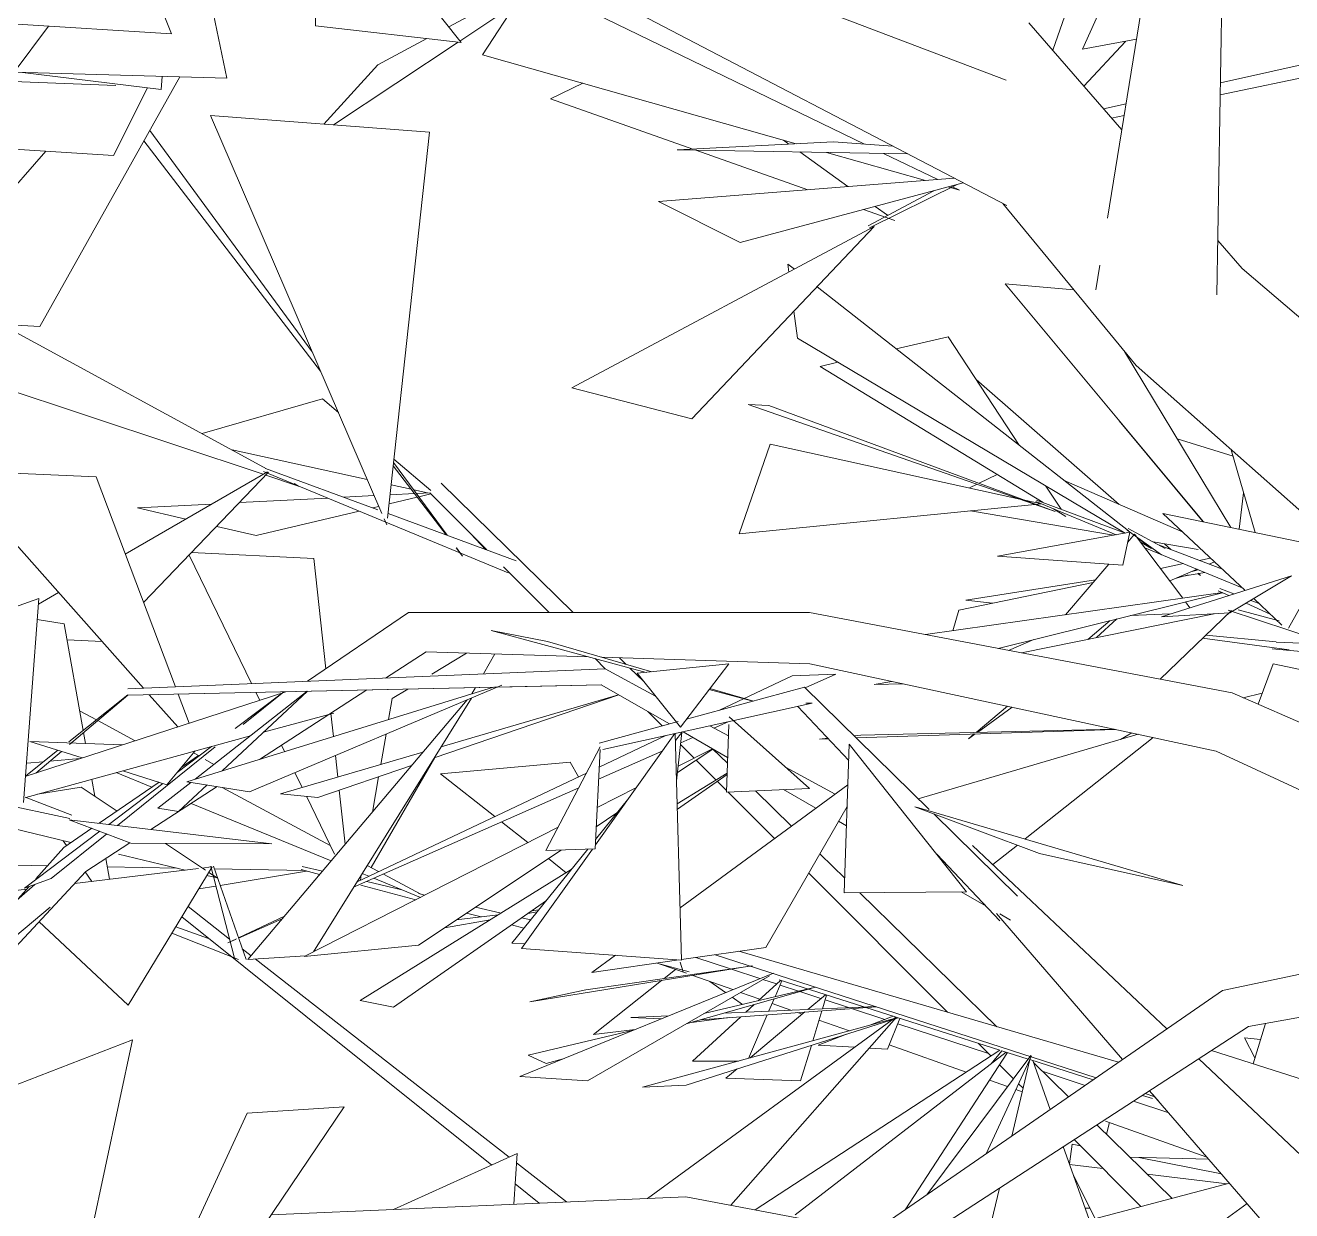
# Model space of a CAD drawing. Header units: millimetres. Extents: x 78096 to 288885, y -20632 to 149556.
# Drawn here: x 249421.2 to 249754.8, y 92525.2 to 92837.4 of the extents above; entities that cross this region are included whole.
import ezdxf

# ---------------------------------------------------------------- set-up
doc = ezdxf.new("R2010")
doc.units = ezdxf.units.MM
doc.layers.add('G-IMPT', color=8, linetype='Continuous', lineweight=9)
doc.layers.add('L-PLNT', color=71, linetype='Continuous', lineweight=9)

# ---------------------------------------------------------------- blocks, each defined once
blk = doc.blocks.new('ZZ-V - Tree Broadleaf 2 - 3dtree rotund SIMPLU-4826084-TOMH A-A')
at = {"layer": 'G-IMPT'}
for p, q in [((24003.22, 92831.1), (24011.98, 92850.64)), ((24003.22, 92831.1), (24017.45, 92833.69)), ((23925.62, 92774.51), (23925.9, 92772.36)), ((23925.62, 92774.51), (23927.36, 92773.15)), ((23933.32, 92768.48), (24015.34, 92704.28)), ((23982.89, 92769.33), (24000.95, 92767.7)), ((23982.89, 92769.33), (24035.15, 92706.59)), ((23927.22, 92762.06), (23928.14, 92754.98)), ((23928.14, 92754.98), (24014.49, 92703.65)), ((23954.14, 92752.19), (23967.82, 92755.36)), ((23986.56, 92726.8), (23967.82, 92755.36)), ((24014.31, 92751.46), (24042.29, 92705.1)), ((23934.18, 92747.55), (23938.82, 92748.63)), ((23934.18, 92747.55), (23992.88, 92711.7)), ((24012.92, 92711.19), (23975.2, 92744.11)), ((23920.64, 92737.24), (23915.2, 92737.55)), ((23996.05, 92709.38), (23915.2, 92737.55)), ((23920.64, 92737.24), (23996.05, 92709.38)), ((24035.02, 92706.62), (24012.91, 92733.21)), ((24042.9, 92723.93), (24028.18, 92728.48)), ((23920.96, 92727.09), (23912.79, 92703.47)), ((23920.96, 92727.09), (23986.76, 92712.62)), ((24048.68, 92703.78), (24042.43, 92725.56)), ((23980.77, 92719.1), (23976.02, 92716.78)), ((23998.44, 92717.5), (24029.71, 92703.87)), ((23975.51, 92716.54), (23973.47, 92715.54)), ((23997.64, 92709.93), (23993.62, 92716.05)), ((24045.66, 92714.3), (24044.48, 92704.65)), ((23912.79, 92703.47), (23992.48, 92711.33)), ((23988.07, 92712.33), (23992.35, 92711.39)), ((23990.99, 92711.95), (24012.07, 92703.21)), ((23991.16, 92712.35), (24014.46, 92703.64)), ((23973.75, 92709.48), (24011.39, 92703.09)), ((23995.62, 92710.03), (23998.87, 92708.05)), ((24024.43, 92708.82), (24069.19, 92699.51)), ((24024.43, 92708.82), (24046.06, 92688.54)), ((24015.04, 92704.42), (24024.04, 92697.93)), ((24015.29, 92704.83), (24025.05, 92699.61)), ((23980.83, 92697.54), (24015.72, 92703.87)), ((24013.82, 92695.22), (24015.72, 92703.87)), ((24015.15, 92701.28), (24016.97, 92703.41)), ((24029.64, 92686.5), (24016.97, 92703.41)), ((24017.73, 92702.41), (24021.37, 92699.56)), ((24018.65, 92701.17), (24021.37, 92699.56)), ((24021.87, 92701.31), (24033.69, 92699.3)), ((24026.53, 92699.32), (24024.82, 92700.81)), ((23980.83, 92697.54), (24013.82, 92695.22)), ((24019.7, 92699.77), (24045.27, 92689.28)), ((24023.28, 92700.56), (24040.08, 92694.15)), ((24069.19, 92699.51), (24057.48, 92678.64)), ((23998.75, 92682.14), (24010.17, 92695.48)), ((24023.76, 92694.35), (24029.85, 92695.61)), ((24026.24, 92691.04), (24033.44, 92694.13)), ((24031.8, 92693.43), (24033.69, 92693.99)), ((24034, 92696.47), (24036.95, 92697.08)), ((24036.58, 92695.48), (24038, 92696.1)), ((23970.7, 92683.35), (24006.06, 92690.68)), ((23972.51, 92686.01), (24006.62, 92691.33)), ((24058.32, 92692.4), (24024.05, 92681.63)), ((24028.01, 92691.8), (24031.04, 92692.66)), ((24028.82, 92692.15), (24035.47, 92693.3)), ((24034.32, 92692.51), (24033.69, 92693.06)), ((24033.69, 92692.91), (24034.32, 92692.51)), ((24058.32, 92692.4), (24042.06, 92682.63)), ((23961.89, 92676.94), (24040.07, 92687.98)), ((23981.05, 92673.29), (24040.14, 92687.94)), ((24039, 92688.45), (24041.79, 92687.2)), ((24039.38, 92689.04), (24043.1, 92687.62)), ((23972.51, 92686.01), (23979.5, 92685.17)), ((24031.53, 92683.98), (24030.37, 92685.52)), ((24046.31, 92685.18), (24052.7, 92682.31)), ((24047.54, 92685.92), (24049.77, 92685.07)), ((24048.34, 92686.4), (24055.78, 92679.43)), ((23970.7, 92683.35), (23969.07, 92677.95)), ((24037.96, 92682.4), (23987.2, 92672.12)), ((24006.96, 92676.12), (24012.26, 92681.03)), ((24015.91, 92681.93), (24026.33, 92682.35)), ((24023.7, 92665.17), (24042.5, 92683.3)), ((24042.06, 92682.63), (24024.05, 92681.63)), ((24041.61, 92683.36), (24073.32, 92672.92)), ((24044.21, 92683.4), (24055.06, 92680.58)), ((23847.49, 92677.98), (23862.35, 92675.06)), ((23847.49, 92677.98), (23888.29, 92666.97)), ((24004.6, 92675.64), (24010.55, 92680.6)), ((23862.35, 92675.06), (23889.83, 92667.13)), ((23983.79, 92672.77), (23990.38, 92675.6)), ((24034.88, 92675.94), (24057.63, 92672.89)), ((24035.71, 92676.75), (24054.26, 92674.98)), ((24054.26, 92674.95), (24060.8, 92674.68)), ((24053.2, 92673.16), (24077.7, 92670.95)), ((23877.53, 92667.92), (23751.75, 92662.64)), ((23877.53, 92667.92), (23890.74, 92660.71)), ((23910.11, 92669.25), (23885.93, 92666.72)), ((23910.11, 92669.25), (23897.31, 92652.51)), ((24049.47, 92658.6), (24053.44, 92669.22)), ((24053.44, 92669.22), (24131, 92652.93)), ((23897.31, 92652.51), (23885.93, 92666.72)), ((23952.99, 92664.58), (23948.37, 92663.77)), ((23736.22, 92648.7), (23751.79, 92661.04)), ((23736.44, 92647.99), (23751.79, 92661)), ((23876.51, 92663.73), (23751.79, 92660.95)), ((23848.57, 92663.09), (23751.79, 92660.95)), ((23876.51, 92663.73), (23751.8, 92660.95)), ((23767.31, 92638.17), (23848.08, 92663.08)), ((23769.48, 92638.84), (23799.05, 92661.99)), ((23799.07, 92661.99), (23776.64, 92641.05)), ((23780.05, 92652.15), (23792.85, 92661.85)), ((23782.15, 92653.24), (23792.88, 92661.86)), ((23783.86, 92635.54), (23850.27, 92663.59)), ((23881.09, 92661.05), (23832.48, 92644.48)), ((23834.28, 92647.37), (23881.03, 92661.08)), ((23876.47, 92663.71), (23849.11, 92663.1)), ((23876.47, 92663.71), (23894.42, 92653.39)), ((23929.99, 92663.1), (23898.91, 92654.61)), ((23904.93, 92662.48), (23916.39, 92659.38)), ((23905.11, 92662.72), (23916.54, 92659.42)), ((23929.99, 92663.1), (23962.83, 92630.89)), ((23956, 92663.94), (23948.37, 92663.77)), ((24050.57, 92661.54), (24045.59, 92660.29)), ((23841.13, 92659.73), (23783.39, 92591.36)), ((23800.69, 92593.4), (23842.27, 92660.21)), ((23932.06, 92658.83), (23876.93, 92646.66)), ((23928.23, 92657.99), (23941.66, 92643.75)), ((23930.34, 92658.83), (23932.06, 92658.83)), ((23975.25, 92651.17), (23983.49, 92658.04)), ((23984.7, 92657.79), (23975.56, 92651.18)), ((23896.77, 92654.03), (23875.97, 92648.35)), ((23931.29, 92636.42), (23910.15, 92655.28)), ((23874.93, 92621.51), (23895.9, 92650.85)), ((23897.63, 92591.17), (23895.97, 92650.86)), ((23896.02, 92649.07), (23897.71, 92651.16)), ((23896.32, 92638.42), (23897.71, 92651.16)), ((23898.02, 92651.31), (23909.77, 92644.56)), ((23905.1, 92652.88), (23909.97, 92650.22)), ((23910.08, 92653.27), (23909.44, 92635.45)), ((23943.62, 92649.72), (24011.85, 92651.96)), ((24011.54, 92652.03), (23944.88, 92650.45)), ((23959.95, 92633.71), (24017.86, 92650.67)), ((23974.98, 92650.75), (23973.24, 92649.49)), ((23973.24, 92649.49), (23974.74, 92650.75)), ((24013.26, 92649.33), (24016.21, 92651.03)), ((23749.03, 92626.66), (23774.8, 92647.35)), ((23764.77, 92640.58), (23773.84, 92647.45)), ((23876.21, 92647.33), (23861.91, 92620.02)), ((23933.93, 92649.41), (23936.13, 92649.61)), ((23933.93, 92649.41), (23936.25, 92649.48)), ((23940.47, 92608.9), (23941.81, 92648.07)), ((23972.7, 92609.18), (23941.81, 92648.07)), ((23943.06, 92650.28), (23944.88, 92650.45)), ((23988.15, 92623.09), (24021.84, 92649.82)), ((23724.79, 92639.65), (23733.38, 92646.46)), ((23727.55, 92640.46), (23734.29, 92646.17)), ((23792.03, 92634.98), (23829.51, 92645.97)), ((23874.88, 92620.46), (23876.18, 92646.66)), ((23896.55, 92640.56), (23905.89, 92646.78)), ((23905.79, 92646.85), (23896.73, 92642.24)), ((23826.54, 92642.45), (23801.84, 92634.04)), ((23925.03, 92642), (23938.05, 92634.89)), ((23746.76, 92626.93), (23761.01, 92637.73)), ((23759.69, 92631.17), (23768.4, 92638)), ((23772.65, 92637.32), (23765.12, 92630.3)), ((23767.31, 92638.17), (23783.86, 92635.54)), ((23896.48, 92632.32), (23909.62, 92640.46)), ((23896.52, 92630.96), (23909.61, 92640.09)), ((23941.44, 92637.38), (23897.24, 92604.96)), ((23792.03, 92634.98), (23801.84, 92634.04)), ((23885.76, 92636.66), (23875.42, 92631.4)), ((23931.29, 92636.42), (23909.44, 92635.45)), ((23924.45, 92636.11), (23933, 92631.19)), ((23759.69, 92631.17), (23765.12, 92630.3)), ((23875, 92622.99), (23883.73, 92633.82)), ((23919.82, 92594.54), (23941.25, 92631.65)), ((23991.94, 92619.26), (23959.09, 92631.53)), ((24029.65, 92610.88), (23959.54, 92631.5)), ((23875.17, 92626.33), (23880.61, 92629.95)), ((23939, 92627.75), (23941.08, 92626.55)), ((23964.06, 92629.68), (23986.13, 92608.03)), ((23724.55, 92610.1), (23744.37, 92625.13)), ((23731.59, 92612.66), (23746.23, 92624.42)), ((23865.13, 92626.17), (23798.24, 92592.15)), ((24025.48, 92573.1), (23974.29, 92621.41)), ((23979.65, 92616.35), (23986.08, 92621.45)), ((23828.34, 92595.16), (23865.89, 92620.15)), ((23852.95, 92595.64), (23872.91, 92620.39)), ((23855.47, 92594.28), (23874.16, 92620.44)), ((23874.88, 92620.46), (23861.91, 92620.02)), ((23964.9, 92619.12), (23981.49, 92601.54)), ((23991.94, 92619.26), (24029.65, 92610.88)), ((23813, 92580.6), (23868.59, 92615.04)), ((23731.59, 92612.66), (23724.55, 92610.1)), ((23940.47, 92608.9), (23972.7, 92609.18)), ((23971.3, 92609.16), (23977.85, 92605.4)), ((23821.78, 92578.82), (23862.02, 92606.89)), ((23857.18, 92603.51), (23859.64, 92603.94)), ((23858.15, 92604.19), (23860.03, 92604.42)), ((23835.22, 92599.73), (23847.22, 92601.8)), ((23838.26, 92601.76), (23849.34, 92603.12)), ((24013.8, 92565.03), (23980.59, 92603.43)), ((23981.44, 92603.34), (23984.31, 92601.68)), ((23828.34, 92595.16), (23798.24, 92592.15)), ((23852.95, 92595.64), (23856.35, 92595.51)), ((23855.47, 92594.28), (23897.63, 92591.17)), ((23919.82, 92594.54), (23897.62, 92591.34)), ((23798.55, 92592.31), (23783.39, 92591.36)), ((23880.2, 92592.46), (23874.02, 92587.93)), ((23896.87, 92591.23), (23874.02, 92587.93)), ((24006.83, 92560.21), (23906.48, 92592.62)), ((23912.71, 92593.52), (24012.72, 92564.28)), ((23854.99, 92560.55), (23921.82, 92587.78)), ((23916.01, 92589.65), (23857.63, 92580.17)), ((23872.4, 92583.35), (23916.28, 92589.71)), ((23872.89, 92559.4), (23920.76, 92587.08)), ((23898.84, 92574.4), (23932.94, 92584.07)), ((23932.94, 92584.07), (23903.5, 92577.1)), ((23917.83, 92580.49), (23923.65, 92585.86)), ((23922.25, 92581.54), (23924.07, 92585.73)), ((23923.34, 92585.96), (23945.66, 92578.87)), ((23813, 92580.6), (23821.78, 92578.82)), ((23872.4, 92583.35), (23857.63, 92580.17)), ((23920.63, 92577.8), (23922.01, 92580.97)), ((23930.93, 92578.21), (23935.55, 92582.08)), ((23935.82, 92581.99), (23934.73, 92578.38)), ((23948.95, 92578.93), (23902.63, 92575.48)), ((23908.73, 92577.21), (23948.72, 92579.01)), ((23914.54, 92577.47), (23916.72, 92579.47)), ((23915.69, 92565.43), (23930.12, 92577.53)), ((23934.57, 92577.86), (23932.18, 92569.93)), ((23946.13, 92578.72), (23981.48, 92567.49)), ((23884.3, 92576.11), (23894.27, 92576.56)), ((23884.3, 92576.11), (23892.23, 92575.72)), ((23887.37, 92557.7), (23954.01, 92575.89)), ((23888.69, 92528.44), (23954.09, 92576.19)), ((23954.69, 92576), (23898.83, 92558.28)), ((23900.54, 92564.57), (23913.24, 92576.27)), ((23954.27, 92576.13), (23910.64, 92526.63)), ((23915.22, 92565.3), (23920.19, 92576.79)), ((23947.22, 92574.04), (23953.41, 92576.41)), ((23955.13, 92575.86), (23951.9, 92567.71)), ((24051.45, 92574.51), (24048.19, 92563.88)), ((23884.64, 92572.63), (23857.2, 92566.13)), ((23933.59, 92568.82), (23941.06, 92571.68)), ((24050.14, 92570.26), (24045.94, 92570.7)), ((24045.94, 92570.7), (24048.67, 92565.46)), ((23917.01, 92525.43), (23981.48, 92567.49)), ((23931.82, 92568.75), (23928.99, 92559.38)), ((23933.59, 92568.82), (23943.2, 92568.24)), ((23947.11, 92568), (23951.9, 92567.71)), ((23979.22, 92563.91), (23981.95, 92567.34)), ((23981.96, 92567.34), (23988.94, 92565.12)), ((24037.22, 92567.39), (24085.07, 92552.11)), ((23861.96, 92563.95), (23857.2, 92566.13)), ((23861.96, 92563.95), (23866.44, 92565.22)), ((23912.62, 92564.59), (23900.54, 92564.57)), ((23927.52, 92524.13), (23983.17, 92566.95)), ((23983.48, 92566.85), (23956.57, 92525.47)), ((23989.63, 92566.04), (23962.22, 92529.37)), ((23977.85, 92540.18), (23989.79, 92565.99)), ((23984.6, 92544.85), (23989.39, 92564.98)), ((23989.33, 92565), (24006.06, 92559.68)), ((23994.71, 92551.83), (23990.12, 92564.75)), ((24115.04, 92488.56), (24033.85, 92565.2)), ((23909.32, 92560.09), (23912.24, 92562.54)), ((23854.99, 92560.55), (23872.89, 92559.4)), ((23887.37, 92557.7), (23898.83, 92558.28)), ((23909.32, 92560.09), (23928.99, 92559.38)), ((24019, 92555.57), (24021.64, 92554.73)), ((24022.28, 92555.22), (24019.73, 92556.05)), ((24079.62, 92488.92), (24020.91, 92556.81)), ((24021.74, 92555.77), (24023.45, 92553.87)), ((24009.56, 92545.37), (24010.34, 92548.4)), ((24010.41, 92507.71), (23998.18, 92542.08)), ((23999.79, 92537.56), (24000.56, 92542.7)), ((24002.69, 92542.28), (24000.56, 92542.7)), ((24008.63, 92536.32), (23999.84, 92537.41)), ((24015.78, 92539.3), (24036.51, 92538.77)), ((24039.82, 92534.94), (24018.07, 92539.24)), ((24006.59, 92523.12), (24000.88, 92534.51)), ((24041.3, 92532.24), (24020.31, 92534.86)), ((23977.27, 92514), (23981.35, 92531.17)), ((23898.79, 92528.88), (23789.48, 92524.09)), ((23898.79, 92528.88), (23950.72, 92519.03)), ((24003.96, 92525.84), (24005.21, 92525.86))]:
    blk.add_line(p, q, dxfattribs=at)
blk = doc.blocks.new('ZZ-V - Tree Broadleaf 2 - 3dtree rotund SIMPLU-4826109-TOMH A-A')
at = {"layer": 'G-IMPT'}
for p, q in [((24031.09, 92917.82), (24009.81, 92786.58)), ((24041.25, 92917.64), (24038.62, 92766.41)), ((23808.94, 92889.15), (23983.14, 92822.93)), ((23777.87, 92823.43), (23765.8, 92881.29)), ((23763.27, 92835.16), (23745.7, 92878.87)), ((23801.18, 92837.22), (23801.67, 92880.43)), ((23839.57, 92832.84), (23801.88, 92880.38)), ((23821, 92874.66), (23983.31, 92789.89)), ((23857.45, 92848.32), (23836.29, 92836.97)), ((23857.75, 92848.78), (23845.17, 92829.65)), ((23857.75, 92848.78), (23945.82, 92806.11)), ((23839.24, 92833.25), (23853.99, 92843.06)), ((23995.4, 92830.82), (23999.85, 92843.43)), ((23721.27, 92837.79), (23763.27, 92835.16)), ((24013.59, 92809.86), (23989.14, 92838.05)), ((24039.59, 92822.26), (24110.59, 92838.1)), ((23721.81, 92825.01), (23730.91, 92837.18)), ((23801.18, 92837.22), (23839.57, 92832.84)), ((24039.54, 92819.03), (24118.77, 92835.82)), ((23805.96, 92811.14), (23838.75, 92832.93)), ((23830.52, 92833.87), (23817.63, 92826.96)), ((24014.57, 92833.16), (24003.63, 92821.34)), ((23927.8, 92806.2), (23845.17, 92829.65)), ((23721.81, 92825.01), (23777.87, 92823.43)), ((23724.04, 92824.94), (23760.52, 92820.52)), ((23803.44, 92811.33), (23817.63, 92826.96)), ((23721.58, 92822.59), (23748.62, 92821.54)), ((23728.63, 92758.03), (23765.48, 92823.78)), ((23748, 92803.07), (23756.96, 92820.95)), ((23760.52, 92820.52), (23760.86, 92823.91)), ((23863.13, 92818.06), (23871.66, 92822.13)), ((23863.13, 92818.06), (23900.59, 92804.8)), ((24008.79, 92815.38), (24014.7, 92816.7)), ((23831.2, 92809.21), (23773.58, 92813.62)), ((23818.69, 92708.82), (23773.58, 92813.62)), ((24010.89, 92812.96), (24014.2, 92813.66)), ((23800.35, 92751.42), (23757.56, 92809.65)), ((23831.2, 92809.21), (23820.18, 92707.55)), ((23691.57, 92760.18), (23730.16, 92804.22)), ((23695.38, 92806.47), (23748, 92803.07)), ((23756.04, 92806.94), (23802.57, 92746.28)), ((23937.64, 92806.7), (23896.49, 92804.59)), ((23957.15, 92803.56), (23896.49, 92804.59)), ((23901.42, 92804.51), (23930.92, 92794.07)), ((23925.92, 92806.1), (23924.48, 92807.14)), ((23937.64, 92806.7), (23953.3, 92805.56)), ((23941.43, 92794.9), (23928.77, 92804.04)), ((23961.9, 92796.52), (23935.82, 92803.92)), ((23950.86, 92803.66), (23965.09, 92796.77)), ((23969.47, 92797.12), (23891.52, 92790.96)), ((23913.07, 92780.21), (23971.81, 92795.89)), ((23947.1, 92784.06), (23970.21, 92795.47)), ((23970.84, 92793.98), (23967.89, 92794.82)), ((23968.64, 92795.05), (23970.84, 92793.98)), ((23913.07, 92780.21), (23891.52, 92790.96)), ((23946.74, 92784.58), (23964.04, 92793.82)), ((23945.57, 92788.89), (23951.76, 92786.7)), ((23951.9, 92787.34), (23948.63, 92789.7)), ((24017.33, 92747.8), (23982.23, 92790.45)), ((23868.76, 92741.89), (23948.4, 92784.36)), ((23948.4, 92784.36), (23900.32, 92733.72)), ((23951.83, 92786.67), (23953.78, 92785.98)), ((24045.28, 92773.31), (24038.87, 92780.7)), ((24007.81, 92774.24), (24006.76, 92767.72)), ((24103.6, 92723.52), (24045.28, 92773.31)), ((23691.57, 92760.18), (23728.63, 92758.03)), ((23718.54, 92758.61), (23788.52, 92720.52)), ((24077.47, 92694.53), (24017.33, 92747.8)), ((23714.57, 92743.31), (23787.44, 92719.13)), ((23868.76, 92741.89), (23900.32, 92733.72)), ((23803.02, 92739.01), (23771.34, 92729.87)), ((23803.02, 92739.01), (23807.23, 92735.44)), ((23779.27, 92725.56), (23814.85, 92717.74)), ((23788.03, 92720.7), (23817.61, 92709.81)), ((23821.68, 92721.37), (23835.64, 92703.17)), ((23835.88, 92703.08), (23821.78, 92722.27)), ((23821.86, 92723.08), (23831.6, 92714.85)), ((23743.45, 92718.49), (23705.11, 92720.09)), ((23755.89, 92662.81), (23705.11, 92720.09)), ((23743.45, 92718.49), (23764.33, 92663.17)), ((23751.12, 92698.14), (23788.58, 92719.78)), ((23755.95, 92685.36), (23788.86, 92719.67)), ((23787.55, 92719.89), (23852, 92693.19)), ((23788.13, 92718.9), (23796.74, 92716.04)), ((23795.56, 92716.68), (23796.74, 92716.04)), ((23820.85, 92713.75), (23827.27, 92714.08)), ((23821.14, 92716.36), (23826.41, 92715.2)), ((23827.08, 92715.05), (23830.7, 92714.26)), ((23827.78, 92714.11), (23831.54, 92714.3)), ((23831.43, 92714.2), (23846.33, 92699.23)), ((23834.28, 92716.78), (23869.06, 92682.77)), ((23754.33, 92710.29), (23773.9, 92711.3)), ((23781.2, 92711.68), (23804.44, 92712.89)), ((23808.64, 92713.11), (23816.67, 92713.53)), ((23817.88, 92710.7), (23816.25, 92710.31)), ((23828.01, 92713.12), (23820.59, 92711.35)), ((23831.63, 92713.99), (23828.43, 92713.22)), ((23754.33, 92710.29), (23767.02, 92707.33)), ((23812.71, 92709.46), (23785.62, 92702.99)), ((23819.99, 92705.8), (23819.3, 92707.41)), ((23820.32, 92708.81), (23854.04, 92696.39)), ((23775.19, 92705.42), (23785.62, 92702.99)), ((23842.02, 92703.56), (23845.95, 92699.37)), ((23767.95, 92697.87), (23784.39, 92664.01)), ((23768.57, 92698.52), (23800.73, 92696.96)), ((23838.23, 92699.79), (23839.91, 92697.6)), ((23839.91, 92697.6), (23838.33, 92699.75)), ((23800.73, 92696.96), (23803.95, 92667.94)), ((23850.76, 92694.79), (23862.73, 92682.77)), ((23728.24, 92684.92), (23733.56, 92687.99)), ((23728.36, 92686.44), (23664.91, 92664.15)), ((23728.36, 92686.44), (23724.26, 92632.74)), ((23727.94, 92680.94), (23735.04, 92679.74)), ((23825.72, 92682.78), (23799.09, 92664.62)), ((23931.32, 92682.76), (23825.72, 92682.78)), ((24042.68, 92661.55), (23931.32, 92682.76)), ((23735.04, 92679.74), (23740, 92651.7)), ((23735.78, 92675.52), (23744.98, 92675.11)), ((23830.39, 92672.41), (23819.65, 92665.49)), ((23873.14, 92671.06), (23830.39, 92672.41)), ((23831.86, 92666.47), (23840.96, 92672.07)), ((23845.43, 92666.57), (23848.48, 92671.84)), ((23931.38, 92669.22), (23876.59, 92670.95)), ((23881.3, 92670.8), (23883.06, 92669.08)), ((23874.86, 92670.59), (23877.53, 92667.92)), ((23884.05, 92668.11), (23887.59, 92664.65)), ((24038.47, 92646.26), (23931.38, 92669.22)), ((23926.73, 92666.03), (23907.63, 92656.99)), ((23926.73, 92666.03), (23938.3, 92666.48)), ((23938.3, 92666.48), (23930.19, 92662.9)), ((23724.78, 92639.56), (23793.41, 92661.87)), ((23764.93, 92652.61), (23757.43, 92661.07)), ((23765.05, 92661.24), (23767.94, 92653.59)), ((23785.51, 92661.69), (23786.52, 92659.62)), ((23814.77, 92662.34), (23786.44, 92644.07)), ((23821.45, 92660.06), (23825.54, 92662.58)), ((23842.38, 92661.32), (23843.34, 92662.97)), ((24143.76, 92617.61), (24042.68, 92661.55)), ((23821.45, 92660.06), (23820.48, 92654.57)), ((23743.51, 92654.48), (23739.09, 92656.85)), ((23753.75, 92648.97), (23743.87, 92654.28)), ((23787.52, 92651.2), (23806, 92656.27)), ((23805.26, 92656.1), (23805.93, 92650.08)), ((23888.77, 92656.63), (23892.52, 92652.87)), ((23740.1, 92651.1), (23740.61, 92648.25)), ((23819.81, 92650.72), (23818.4, 92642.71)), ((23909.88, 92653.93), (23906.16, 92652.29)), ((23724.88, 92634.02), (23784.06, 92650.25)), ((23739.78, 92644.43), (23726, 92648.79)), ((23750.41, 92647.89), (23726, 92648.79)), ((23792.25, 92647.82), (23793.08, 92646.12)), ((23893.52, 92650.32), (23875.95, 92642.01)), ((23897.36, 92648.01), (23900.96, 92644.39)), ((23900.59, 92649.83), (23897.41, 92648.43)), ((23731.25, 92643.59), (23739.25, 92644.26)), ((23762.09, 92637.38), (23769.55, 92646.27)), ((23770.37, 92645.05), (23766.05, 92642.11)), ((23769.12, 92645.77), (23770.55, 92644.96)), ((23772.18, 92644.03), (23774.45, 92642.73)), ((23806.48, 92645.09), (23807.11, 92639.4)), ((23815.84, 92615.6), (23832.64, 92644.53)), ((23892.67, 92646.34), (23875.79, 92638.88)), ((23905.81, 92646.83), (23909.71, 92643.02)), ((24132.64, 92602.57), (24038.47, 92646.26)), ((23725.05, 92643.07), (23729.59, 92643.45)), ((23762.09, 92637.38), (23750.5, 92641.05)), ((23834.1, 92640.22), (23868.33, 92643.32)), ((23870.52, 92639.44), (23868.33, 92643.32)), ((23901.5, 92643.86), (23906.69, 92638.64)), ((23742.28, 92638.79), (23743.06, 92634.36)), ((23760.06, 92638.03), (23744.23, 92627.24)), ((23748.75, 92640.57), (23758.14, 92636.72)), ((23795.77, 92640.57), (23797.68, 92636.63)), ((23872.59, 92640.42), (23812.17, 92611.85)), ((23817.83, 92639.49), (23816.19, 92630.2)), ((23834.1, 92640.22), (23848.43, 92628.99)), ((23907.04, 92638.29), (23909.46, 92635.87)), ((23737.02, 92629.38), (23724.75, 92634.07)), ((23739.49, 92636.74), (23727.98, 92634.87)), ((23739.49, 92636.74), (23748.93, 92630.44)), ((23775.32, 92636.9), (23757.81, 92625.61)), ((23805.09, 92621.38), (23776.59, 92636.69)), ((23798.8, 92634.33), (23806.18, 92619.12)), ((23807.49, 92635.96), (23809.07, 92621.76)), ((23870.58, 92636.58), (23811.26, 92610.38)), ((23909.86, 92635.47), (23922.09, 92623.19)), ((23917.1, 92635.79), (23926.6, 92626.5)), ((23736.49, 92628.47), (23717.04, 92632.65)), ((23768.47, 92632.48), (23805.34, 92617.36)), ((23736.77, 92622.15), (23701.72, 92630.61)), ((23752.59, 92622), (23736.36, 92628.18)), ((23789.73, 92621.78), (23736.36, 92628.18)), ((23850.22, 92627.59), (23857.18, 92622.13)), ((23742.29, 92625.92), (23734.9, 92620.88)), ((23734.9, 92620.88), (23727.58, 92612.59)), ((23734.75, 92622.64), (23735.64, 92621.38)), ((23752.35, 92622.09), (23740.68, 92614.56)), ((23752.59, 92622), (23789.73, 92621.78)), ((23761.67, 92621.94), (23772.21, 92614.91)), ((23745.96, 92617.97), (23746.93, 92612.49)), ((23766.84, 92614.9), (23749.34, 92619.12)), ((23862.55, 92617.93), (23867.27, 92614.22)), ((23934.15, 92619.12), (23940.61, 92612.8)), ((23740.68, 92614.56), (23668.11, 92536.51)), ((23707.79, 92616.45), (23730.62, 92616.03)), ((23770.41, 92615.33), (23737.72, 92611.37)), ((23740.55, 92614.41), (23742.3, 92611.92)), ((23746.36, 92615.73), (23764.8, 92615.39)), ((23751.87, 92579.31), (23774, 92615.77)), ((23773.71, 92615.73), (23771.4, 92615.45)), ((23773.12, 92614.3), (23775.27, 92612.87)), ((23773.64, 92615.93), (23780, 92591.35)), ((23774.35, 92615.93), (23782.91, 92591.32)), ((23774.51, 92615.21), (23798.4, 92614.76)), ((23776.1, 92610.88), (23798.88, 92614.64)), ((23797.43, 92615.02), (23802.29, 92613.74)), ((23797.71, 92615.89), (23803.05, 92614.64)), ((23813.52, 92614.01), (23815.24, 92613.3)), ((23817.84, 92614.53), (23814.84, 92616.14)), ((23931.12, 92614.12), (23967.64, 92577.46)), ((23660.75, 92553.36), (23727.26, 92611.09)), ((23770.48, 92609.96), (23774.99, 92610.7)), ((23775.27, 92612.87), (23772.63, 92613.5)), ((23813.27, 92613.62), (23813.04, 92612.29)), ((23813.12, 92610.9), (23827.61, 92607.09)), ((23814.71, 92611.9), (23823.92, 92609.74)), ((23816.6, 92612.74), (23828.85, 92607.72)), ((23828.93, 92608.56), (23819.11, 92613.84)), ((23725.15, 92609.85), (23719.96, 92609.22)), ((23725.78, 92610.55), (23722.94, 92607.34)), ((23828.3, 92608.71), (23830.01, 92608.31)), ((23944.57, 92608.93), (23980.63, 92573.66)), ((23627.07, 92518.04), (23731.34, 92605.1)), ((23767.65, 92605.3), (23778.6, 92596.75)), ((23843.39, 92605.17), (23850.12, 92603.59)), ((23751.87, 92579.31), (23728.38, 92601.33)), ((23765.99, 92602.56), (23847.63, 92537.2)), ((23793.06, 92602.81), (23780.91, 92597.06)), ((23792.43, 92602.06), (23780.94, 92596.99)), ((23840.98, 92603.57), (23844.82, 92602.56)), ((23855.49, 92602.33), (23857.89, 92601.77)), ((24135.22, 92603.11), (24040.13, 92583.23)), ((23763.4, 92598.31), (23780.96, 92591.34)), ((23764.41, 92599.96), (23773.05, 92596.9)), ((23852.81, 92600.46), (23856.13, 92599.59)), ((23780.44, 92596.84), (23778.14, 92595.75)), ((23780.12, 92596.63), (23778.14, 92595.75)), ((23781.92, 92594.16), (23784.23, 92592.36)), ((23785.35, 92591.49), (23852.25, 92539.29)), ((23897.25, 92590.64), (23898.09, 92588.12)), ((23901.41, 92591.89), (23910.56, 92588.88)), ((23891.1, 92590.4), (23899.66, 92588.15)), ((23891.98, 92590.17), (23898.9, 92587.72)), ((23893.02, 92586.34), (23896.04, 92588.73)), ((23910.8, 92588.8), (23918.29, 92586.34)), ((24137.14, 92589.8), (24046.99, 92573.72)), ((23874.48, 92571.6), (23892.35, 92585.81)), ((23900.56, 92587.14), (23911.11, 92583.42)), ((23905.08, 92585.54), (23909.2, 92582.64)), ((23919.06, 92586.09), (23922.63, 92584.92)), ((23923.58, 92584.61), (23928.45, 92583.01)), ((23910.95, 92581.41), (23913.65, 92579.5)), ((23913.17, 92582.69), (23918.26, 92580.89)), ((23928.79, 92582.9), (23934.35, 92581.07)), ((23935.43, 92580.71), (23941.61, 92578.69)), ((24040.13, 92583.23), (23952.94, 92522.96)), ((23921.48, 92579.76), (23926.45, 92578)), ((23928.21, 92577.38), (23929.43, 92576.95)), ((23942.36, 92578.44), (23951.16, 92575.55)), ((23900.25, 92574.8), (23910.2, 92576.04)), ((23933.83, 92575.4), (23941.85, 92572.57)), ((23954.56, 92574.43), (23978.49, 92566.57)), ((23874.48, 92571.6), (23885.45, 92572.96)), ((24046.99, 92573.72), (23960.04, 92517.35)), ((23753, 92570.21), (23698.03, 92549)), ((23753, 92570.21), (23742.22, 92519.66)), ((23952.35, 92568.86), (23972.62, 92561.71)), ((23975.77, 92569.3), (23979.11, 92565.95)), ((23990.32, 92564.2), (23999.54, 92555.17)), ((23981.4, 92563.65), (23985.08, 92559.96)), ((23992.63, 92561.93), (24003.94, 92558.21)), ((23978.74, 92559.55), (23983.52, 92557.87)), ((23986.39, 92558.64), (23987.6, 92557.43)), ((23985.68, 92557.1), (23987.38, 92556.51)), ((24016.64, 92554.04), (24025.94, 92550.99)), ((23783.21, 92550.88), (23731.55, 92439)), ((23808.76, 92552.59), (23731.87, 92438.92)), ((23783.21, 92550.88), (23808.76, 92552.59)), ((24007.05, 92547.83), (24026.87, 92528.45)), ((24009.32, 92548.76), (24036.01, 92539.34)), ((24001.04, 92543.93), (24018.63, 92526.28)), ((23821.76, 92525.5), (23854.35, 92540.24)), ((23854.35, 92540.24), (23853.43, 92526.89)), ((23854.18, 92537.79), (23867.36, 92527.5)), ((23853.8, 92532.26), (23860.13, 92527.19)), ((24005.07, 92522.72), (24042, 92532.43)), ((24017.82, 92506.3), (24046.6, 92527.09))]:
    blk.add_line(p, q, dxfattribs=at)

msp = doc.modelspace()

# ---------------------------------------------------------------- block references
at = {"layer": 'L-PLNT'}
for name in ['ZZ-V - Tree Broadleaf 2 - 3dtree rotund SIMPLU-4826109-TOMH A-A', 'ZZ-V - Tree Broadleaf 2 - 3dtree rotund SIMPLU-4826084-TOMH A-A']:
    msp.add_blockref(name, (225696.455, 0), dxfattribs=at)

doc.saveas('drawing.dxf')
